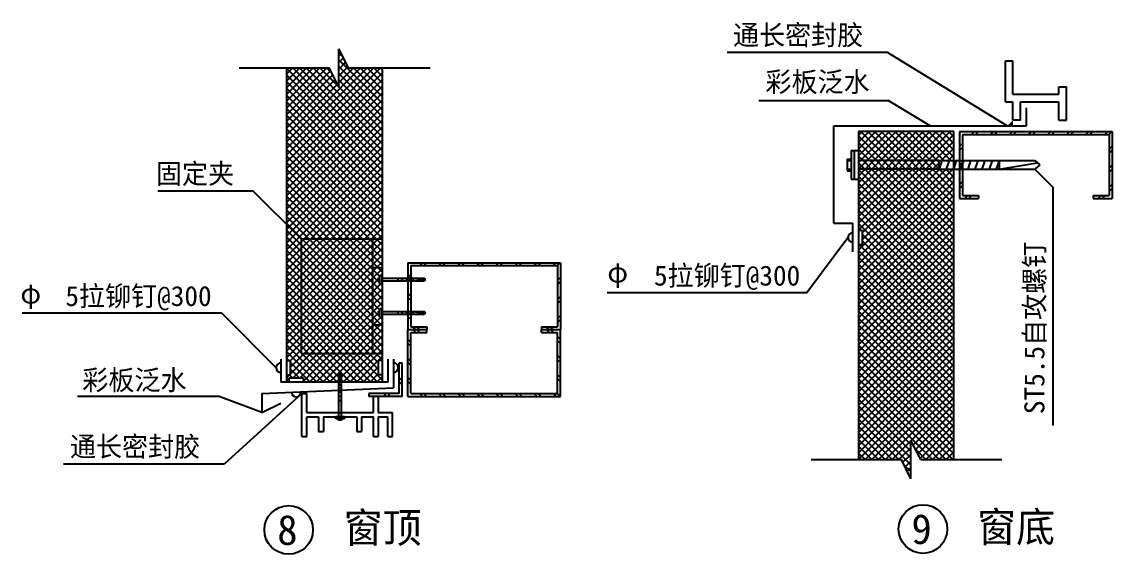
# Model space of a CAD drawing. Header units: metres. Extents: x 1290 to 20243, y 915 to 25782.
# Drawn here: x 8074 to 19505, y 7775 to 13353 of the extents above; entities that cross this region are included whole.
import ezdxf

# ---------------------------------------------------------------- set-up
doc = ezdxf.new("R2010")
doc.units = ezdxf.units.M
for name, color, linetype in [('1', 2, 'Continuous'), ('2', 3, 'Continuous'), ('3', 4, 'Continuous'), ('4', 5, 'Continuous'), ('5', 6, 'Continuous')]:
    doc.layers.add(name, color=color, linetype=linetype)

msp = doc.modelspace()

# ---------------------------------------------------------------- linework, layer by layer
for p, q in [((17690.43, 11898.35), (16845.43, 11898.35)), ((17690.43, 11808.35), (16845.43, 11808.35)), ((11000.84, 11078.81), (11000.84, 9878.81)), ((11000.84, 11078.81), (11850.84, 11078.81)), ((11750.84, 11078.81), (11750.84, 9878.81)), ((11750.84, 10778.81), (11850.84, 10778.81)), ((11750.84, 10178.81), (11850.84, 10178.81)), ((11000.84, 9878.81), (11850.84, 9878.81))]:
    msp.add_line(p, q)
at = {"layer": '1'}
for p, q in [((10850.84, 9578.81), (10850.84, 12868.81)), ((11850.84, 12868.81), (11850.84, 9578.81)), ((18605.43, 12263.35), (18605.43, 12453.35)), ((16585.43, 12263.35), (18605.43, 12263.35)), ((16585.43, 11243.35), (16585.43, 12263.35)), ((16845.43, 12203.35), (16845.43, 8763.35)), ((17845.43, 8763.35), (17845.43, 12203.35)), ((16585.43, 11243.35), (16785.43, 11243.35)), ((16785.43, 10943.35), (16785.43, 11243.35)), ((10790.84, 9818.81), (10790.84, 9578.81)), ((11910.84, 9818.81), (11910.84, 9578.81)), ((11970.84, 9818.81), (11970.84, 9518.81)), ((10590.84, 9458.81), (11970.84, 9518.81)), ((11910.84, 9578.81), (10790.84, 9578.81)), ((10590.84, 9458.81), (10590.84, 9258.81)), ((10590.84, 9258.81), (10790.84, 9358.81))]:
    msp.add_line(p, q, dxfattribs=at)
for centre in [(10871.68, 8029.77), (17521.06, 8038.42)]:
    msp.add_circle(centre, 254.65, dxfattribs=at)
at = {"layer": '2'}
for p, q in [((11497.9, 12871.64), (11398, 13071.64)), ((11398, 12671.64), (11398, 13071.64)), ((17148.09, 13030.59), (15467.36, 13030.59)), ((18405.43, 12263.35), (17148.09, 13030.59)), ((10353.68, 12871.64), (11295.4, 12871.64)), ((11398, 12671.64), (11295.4, 12871.64)), ((11497.9, 12871.64), (12353.68, 12871.64)), ((11497.9, 12871.64), (12353.68, 12871.64)), ((15800.18, 12530.22), (17155.43, 12530.22)), ((17595.43, 12263.35), (17155.43, 12530.22)), ((16725.43, 11913.35), (16770.43, 11913.35)), ((16725.43, 11913.35), (16725.43, 11793.35)), ((16725.43, 11898.35), (16770.43, 11898.35)), ((16770.43, 12003.35), (16845.43, 12003.35)), ((16770.43, 12003.35), (16770.43, 11703.35)), ((16800.43, 12003.35), (16800.43, 11703.35)), ((16845.43, 12003.35), (16845.43, 11703.35)), ((17720.43, 11898.35), (17690.43, 11808.35)), ((17690.43, 11808.35), (17690.43, 11898.35)), ((17690.43, 11898.35), (18695.43, 11898.35)), ((17795.43, 11898.35), (17765.43, 11808.35)), ((17870.43, 11898.35), (17840.43, 11808.35)), ((17945.43, 11898.35), (17915.43, 11808.35)), ((18020.43, 11898.35), (17990.43, 11808.35)), ((18095.43, 11898.35), (18065.43, 11808.35)), ((18170.43, 11898.35), (18140.43, 11808.35)), ((18245.43, 11898.35), (18215.43, 11808.35)), ((18320.43, 11898.35), (18290.43, 11808.35)), ((18319.32, 11898.35), (18319.32, 11808.35)), ((18695.43, 11898.35), (18745.43, 11853.35)), ((16725.43, 11808.35), (16770.43, 11808.35)), ((16725.43, 11793.35), (16770.43, 11793.35)), ((17690.43, 11808.35), (18695.43, 11808.35)), ((18319.32, 11808.35), (18720.43, 11875.85)), ((18745.43, 11853.35), (18695.43, 11808.35)), ((18695.43, 11808.35), (18881.54, 11622.24)), ((16770.43, 11703.35), (16845.43, 11703.35)), ((10500.84, 11578.81), (9500.84, 11578.81)), ((11000.84, 11078.81), (10500.84, 11578.81)), ((18881.54, 11622.24), (18881.54, 9122.24)), ((16303.91, 10518.35), (16735.43, 11093.35)), ((16845.43, 11168.35), (16885.43, 11168.35)), ((16885.43, 11168.35), (16885.43, 11018.35)), ((16845.43, 11018.35), (16885.43, 11018.35)), ((14211.07, 10518.35), (16303.91, 10518.35)), ((8078.28, 10303.81), (10165.84, 10303.81)), ((10165.84, 10303.81), (10740.84, 9728.81)), ((10850.84, 9803.81), (10890.84, 9803.81)), ((10890.84, 9653.81), (10890.84, 9803.81)), ((11810.84, 9803.81), (11810.84, 9653.81)), ((11850.84, 9803.81), (11810.84, 9803.81)), ((10850.84, 9653.81), (10890.84, 9653.81)), ((10875.84, 9578.81), (10875.84, 9618.81)), ((11025.84, 9618.81), (10875.84, 9618.81)), ((11025.84, 9578.81), (11025.84, 9618.81)), ((11850.84, 9653.81), (11810.84, 9653.81)), ((8658.32, 9432.29), (10133.32, 9432.29)), ((10590.84, 9258.81), (10133.32, 9432.29)), ((11010.84, 9458.81), (10195.38, 8718.69)), ((17392.59, 8566.19), (17392.59, 8966.19)), ((17497.98, 8766.19), (17392.59, 8966.19)), ((10195.38, 8718.69), (8511.73, 8718.69)), ((16348.26, 8766.19), (17297.98, 8766.19)), ((17392.59, 8566.19), (17297.98, 8766.19)), ((17497.98, 8766.19), (18348.26, 8766.19)), ((17497.98, 8766.19), (18348.26, 8766.19))]:
    msp.add_line(p, q, dxfattribs=at)
for centre, start, end in [((16785.43, 11093.35), 90, 270), ((10790.84, 9728.81), 90, 270), ((11970.84, 9728.81), 270, 90), ((10950.84, 9474.46), 180, 0)]:
    msp.add_arc(centre, 50, start, end, dxfattribs=at)
msp.add_solid([(18465.43, 12323.35), (18465.43, 12263.35), (18405.43, 12263.35)], dxfattribs=at)
at = {"layer": '5'}
for p, q in [((11398, 13070.61), (11398.21, 13070.81)), ((11444.73, 12978.14), (11398, 13024.86)), ((11398, 12999.9), (11421.45, 13023.34)), ((11398, 12929.19), (11445.47, 12976.65)), ((11482.49, 12869.67), (11398, 12954.15)), ((11398, 12858.48), (11468.6, 12929.07)), ((18385.43, 12943.35), (18465.43, 12943.35)), ((18385.43, 12513.35), (18385.43, 12943.35)), ((18465.43, 12593.35), (18465.43, 12943.35)), ((10850.84, 12806.29), (10916.2, 12871.64)), ((10850.84, 12735.58), (10986.91, 12871.64)), ((10850.84, 12664.87), (11057.62, 12871.64)), ((10850.84, 12594.16), (11128.33, 12871.64)), ((10850.84, 12523.44), (11199.04, 12871.64)), ((10850.84, 12452.73), (11269.75, 12871.64)), ((10850.84, 12099.18), (11623.3, 12871.64)), ((10850.84, 12028.47), (11694.02, 12871.64)), ((10850.84, 11957.76), (11764.73, 12871.64)), ((10850.84, 11887.05), (11835.44, 12871.64)), ((11850.84, 11864.92), (10850.84, 12864.92)), ((10850.84, 12382.02), (11309.05, 12840.23)), ((10850.84, 11816.34), (11850.84, 12816.34)), ((11850.84, 11935.63), (10914.83, 12871.64)), ((11850.84, 12006.34), (10985.54, 12871.64)), ((11850.84, 12077.05), (11056.25, 12871.64)), ((11850.84, 12147.76), (11126.96, 12871.64)), ((11850.84, 12218.47), (11197.67, 12871.64)), ((11320.9, 12819.12), (11268.38, 12871.64)), ((11850.84, 12430.6), (11398, 12883.44)), ((11398, 12787.77), (11491.79, 12881.55)), ((11398, 12717.05), (11552.59, 12871.64)), ((11850.84, 12359.89), (11398, 12812.73)), ((11850.84, 12501.31), (11480.51, 12871.64)), ((11850.84, 12572.03), (11551.22, 12871.64)), ((11850.84, 12642.74), (11621.94, 12871.64)), ((11850.84, 12713.45), (11692.65, 12871.64)), ((11850.84, 12784.16), (11763.36, 12871.64)), ((11850.84, 12854.87), (11834.07, 12871.64)), ((11850.84, 11794.21), (10850.84, 12794.21)), ((10850.84, 12311.31), (11332.24, 12792.71)), ((10850.84, 12240.6), (11357.18, 12746.94)), ((10850.84, 11745.63), (11850.84, 12745.63)), ((11850.84, 11723.5), (10850.84, 12723.5)), ((10850.84, 12169.89), (11381.72, 12700.77)), ((11850.84, 12289.18), (11398, 12742.02)), ((10850.84, 11674.92), (11850.84, 12674.92)), ((11850.84, 11652.79), (10850.84, 12652.79)), ((10850.84, 11604.21), (11850.84, 12604.21)), ((11850.84, 11582.08), (10850.84, 12582.08)), ((18465.43, 12593.35), (18945.43, 12593.35)), ((18945.43, 12673.35), (19025.43, 12673.35)), ((18945.43, 12593.35), (18945.43, 12673.35)), ((19025.43, 12323.35), (19025.43, 12673.35)), ((10850.84, 11533.5), (11850.84, 12533.5)), ((11850.84, 11511.37), (10850.84, 12511.37)), ((10850.84, 11462.78), (11850.84, 12462.78)), ((18385.43, 12513.35), (18465.43, 12513.35)), ((18465.43, 12323.35), (18465.43, 12513.35)), ((18545.43, 12323.35), (18545.43, 12513.35)), ((18545.43, 12513.35), (18945.43, 12513.35)), ((18945.43, 12323.35), (18945.43, 12513.35)), ((11850.84, 11440.65), (10850.84, 12440.65)), ((10850.84, 11392.07), (11850.84, 12392.07)), ((11850.84, 11369.94), (10850.84, 12369.94)), ((10850.84, 11321.36), (11850.84, 12321.36)), ((11850.84, 11299.23), (10850.84, 12299.23)), ((10850.84, 11250.65), (11850.84, 12250.65)), ((18545.43, 12323.35), (18465.43, 12323.35)), ((18945.43, 12323.35), (19025.43, 12323.35)), ((11850.84, 11228.52), (10850.84, 12228.52)), ((11850.84, 11157.81), (10850.84, 12157.81)), ((10875.27, 11204.37), (11850.84, 12179.94)), ((17845.43, 12203.35), (16845.43, 12203.35)), ((16845.43, 12161.57), (16887.21, 12203.35)), ((16845.43, 12090.86), (16957.92, 12203.35)), ((16845.43, 12020.14), (17028.63, 12203.35)), ((16845.43, 11949.43), (17099.34, 12203.35)), ((17105.56, 11898.35), (16845.43, 12158.49)), ((16865.05, 11898.35), (17170.05, 12203.35)), ((17176.28, 11898.35), (16871.28, 12203.35)), ((16935.76, 11898.35), (17240.76, 12203.35)), ((17246.99, 11898.35), (16941.99, 12203.35)), ((17006.47, 11898.35), (17311.47, 12203.35)), ((17317.7, 11898.35), (17012.7, 12203.35)), ((17077.18, 11898.35), (17382.18, 12203.35)), ((17388.41, 11898.35), (17083.41, 12203.35)), ((17147.89, 11898.35), (17452.89, 12203.35)), ((17459.12, 11898.35), (17154.12, 12203.35)), ((17218.61, 11898.35), (17523.61, 12203.35)), ((17529.83, 11898.35), (17224.83, 12203.35)), ((17289.32, 11898.35), (17594.32, 12203.35)), ((17600.54, 11898.35), (17295.54, 12203.35)), ((17360.03, 11898.35), (17665.03, 12203.35)), ((17671.25, 11898.35), (17366.25, 12203.35)), ((17430.74, 11898.35), (17735.74, 12203.35)), ((17741.96, 11898.35), (17436.96, 12203.35)), ((17501.45, 11898.35), (17806.45, 12203.35)), ((17812.67, 11898.35), (17507.67, 12203.35)), ((17572.16, 11898.35), (17845.43, 12171.62)), ((17845.43, 11936.3), (17578.38, 12203.35)), ((17845.43, 12007.01), (17649.09, 12203.35)), ((17845.43, 12077.73), (17719.8, 12203.35)), ((17845.43, 12148.44), (17790.51, 12203.35)), ((17905.43, 12203.35), (17905.43, 11503.35)), ((17905.43, 12203.35), (19505.43, 12203.35)), ((17935.43, 12173.35), (17935.43, 11533.35)), ((17935.43, 12173.35), (19475.43, 12173.35)), ((18059.49, 12203.35), (18029.49, 12173.35)), ((18101.92, 12203.35), (18071.92, 12173.35)), ((18259.49, 12203.35), (18229.49, 12173.35)), ((18301.92, 12203.35), (18271.92, 12173.35)), ((18459.49, 12203.35), (18429.49, 12173.35)), ((18501.92, 12203.35), (18471.92, 12173.35)), ((18659.49, 12203.35), (18629.49, 12173.35)), ((18701.92, 12203.35), (18671.92, 12173.35)), ((18859.49, 12203.35), (18829.49, 12173.35)), ((18901.92, 12203.35), (18871.92, 12173.35)), ((19059.49, 12203.35), (19029.49, 12173.35)), ((19101.92, 12203.35), (19071.92, 12173.35)), ((19259.49, 12203.35), (19229.49, 12173.35)), ((19301.92, 12203.35), (19271.92, 12173.35)), ((19459.49, 12203.35), (19429.49, 12173.35)), ((19501.92, 12203.35), (19471.92, 12173.35)), ((19475.43, 12173.35), (19475.43, 11533.35)), ((19505.43, 12203.35), (19505.43, 11503.35)), ((11850.84, 11087.1), (10850.84, 12087.1)), ((11788.43, 11078.81), (10850.84, 12016.39)), ((10910.63, 11169.02), (11850.84, 12109.23)), ((10945.98, 11133.66), (11850.84, 12038.52)), ((17034.85, 11898.35), (16845.43, 12087.78)), ((16964.14, 11898.35), (16845.43, 12017.07)), ((17642.87, 11898.35), (17845.43, 12100.91)), ((17713.58, 11898.35), (17845.43, 12030.2)), ((17935.43, 12079.29), (17905.43, 12049.29)), ((17935.43, 12036.86), (17905.43, 12006.86)), ((19505.43, 12049.29), (19475.43, 12019.29)), ((19505.43, 12006.86), (19475.43, 11976.86)), ((11717.72, 11078.81), (10850.84, 11945.68)), ((10981.34, 11098.31), (11850.84, 11967.81)), ((11032.55, 11078.81), (11850.84, 11897.1)), ((16893.43, 11898.35), (16845.43, 11946.35)), ((16845.43, 11878.72), (16865.05, 11898.35)), ((16845.76, 11808.35), (16935.76, 11898.35)), ((16983.43, 11808.35), (16893.43, 11898.35)), ((16916.47, 11808.35), (17006.47, 11898.35)), ((17054.14, 11808.35), (16964.14, 11898.35)), ((16987.18, 11808.35), (17077.18, 11898.35)), ((17124.85, 11808.35), (17034.85, 11898.35)), ((17057.89, 11808.35), (17147.89, 11898.35)), ((17195.56, 11808.35), (17105.56, 11898.35)), ((17128.61, 11808.35), (17218.61, 11898.35)), ((17266.28, 11808.35), (17176.28, 11898.35)), ((17199.32, 11808.35), (17289.32, 11898.35)), ((17336.99, 11808.35), (17246.99, 11898.35)), ((17270.03, 11808.35), (17360.03, 11898.35)), ((17407.7, 11808.35), (17317.7, 11898.35)), ((17340.74, 11808.35), (17430.74, 11898.35)), ((17478.41, 11808.35), (17388.41, 11898.35)), ((17411.45, 11808.35), (17501.45, 11898.35)), ((17549.12, 11808.35), (17459.12, 11898.35)), ((17482.16, 11808.35), (17572.16, 11898.35)), ((17619.83, 11808.35), (17529.83, 11898.35)), ((17552.87, 11808.35), (17642.87, 11898.35)), ((17690.43, 11808.46), (17600.54, 11898.35)), ((17690.43, 11879.17), (17671.25, 11898.35)), ((17784.29, 11898.35), (17845.43, 11959.48)), ((11647.01, 11078.81), (10850.84, 11874.97)), ((11576.29, 11078.81), (10850.84, 11804.26)), ((11103.26, 11078.81), (11850.84, 11826.39)), ((16912.72, 11808.35), (16845.43, 11875.64)), ((16845.43, 11808.01), (16845.76, 11808.35)), ((16845.43, 11737.3), (16916.47, 11808.35)), ((16845.43, 11666.59), (16987.18, 11808.35)), ((16845.43, 11595.88), (17057.89, 11808.35)), ((16845.43, 11525.17), (17128.61, 11808.35)), ((16845.43, 11454.46), (17199.32, 11808.35)), ((16845.43, 11383.75), (17270.03, 11808.35)), ((16845.43, 11313.04), (17340.74, 11808.35)), ((16845.43, 11242.33), (17411.45, 11808.35)), ((16845.43, 11171.62), (17482.16, 11808.35)), ((16845.43, 10959.48), (17694.29, 11808.35)), ((16845.43, 10888.77), (17765, 11808.35)), ((16845.43, 10818.06), (17835.71, 11808.35)), ((17845.43, 10804.93), (16845.43, 11804.93)), ((16885.43, 11140.91), (17552.87, 11808.35)), ((16885.43, 11070.2), (17623.58, 11808.35)), ((17845.43, 10875.64), (16912.72, 11808.35)), ((17845.43, 10946.35), (16983.43, 11808.35)), ((17845.43, 11017.07), (17054.14, 11808.35)), ((17845.43, 11087.78), (17124.85, 11808.35)), ((17845.43, 11158.49), (17195.56, 11808.35)), ((17845.43, 11229.2), (17266.28, 11808.35)), ((17845.43, 11299.91), (17336.99, 11808.35)), ((17845.43, 11370.62), (17407.7, 11808.35)), ((17845.43, 11441.33), (17478.41, 11808.35)), ((17845.43, 11512.04), (17549.12, 11808.35)), ((17845.43, 11582.75), (17619.83, 11808.35)), ((17623.58, 11808.35), (17690.43, 11875.2)), ((17845.43, 11653.46), (17690.54, 11808.35)), ((17845.43, 11724.17), (17761.25, 11808.35)), ((17845.43, 11794.88), (17831.96, 11808.35)), ((17935.43, 11879.29), (17905.43, 11849.29)), ((17935.43, 11836.86), (17905.43, 11806.86)), ((19505.43, 11849.29), (19475.43, 11819.29)), ((19505.43, 11806.86), (19475.43, 11776.86)), ((11505.58, 11078.81), (10850.84, 11733.55)), ((11434.87, 11078.81), (10850.84, 11662.84)), ((11173.97, 11078.81), (11850.84, 11755.68)), ((11244.68, 11078.81), (11850.84, 11684.97)), ((16845.43, 10747.35), (17845.43, 11747.35)), ((17845.43, 10734.22), (16845.43, 11734.22)), ((16845.43, 10676.64), (17845.43, 11676.64)), ((17845.43, 10663.51), (16845.43, 11663.51)), ((17935.43, 11679.29), (17905.43, 11649.29)), ((11364.16, 11078.81), (10850.84, 11592.13)), ((11315.39, 11078.81), (11850.84, 11614.26)), ((16845.43, 10605.93), (17845.43, 11605.93)), ((17845.43, 10592.8), (16845.43, 11592.8)), ((17935.43, 11636.86), (17905.43, 11606.86)), ((19505.43, 11649.29), (19475.43, 11619.29)), ((19505.43, 11606.86), (19475.43, 11576.86)), ((11293.45, 11078.81), (10850.84, 11521.42)), ((11222.74, 11078.81), (10850.84, 11450.71)), ((11386.1, 11078.81), (11850.84, 11543.55)), ((11456.81, 11078.81), (11850.84, 11472.84)), ((16845.43, 10535.22), (17845.43, 11535.22)), ((17845.43, 10522.09), (16845.43, 11522.09)), ((16845.43, 10464.51), (17845.43, 11464.51)), ((17845.43, 10451.38), (16845.43, 11451.38)), ((17905.43, 11503.35), (18105.43, 11503.35)), ((17935.43, 11533.35), (18105.43, 11533.35)), ((17989.49, 11533.35), (17959.49, 11503.35)), ((18031.92, 11533.35), (18001.92, 11503.35)), ((18105.43, 11533.35), (18105.43, 11503.35)), ((19305.43, 11533.35), (19475.43, 11533.35)), ((19305.43, 11533.35), (19305.43, 11503.35)), ((19305.43, 11503.35), (19505.43, 11503.35)), ((19389.49, 11533.35), (19359.49, 11503.35)), ((19431.92, 11533.35), (19401.92, 11503.35)), ((11152.03, 11078.81), (10850.84, 11379.99)), ((11527.52, 11078.81), (11850.84, 11402.12)), ((11598.23, 11078.81), (11850.84, 11331.41)), ((16845.43, 10393.8), (17845.43, 11393.8)), ((17845.43, 10380.67), (16845.43, 11380.67)), ((16845.43, 10323.09), (17845.43, 11323.09)), ((11081.32, 11078.81), (10850.84, 11309.28)), ((11010.61, 11078.81), (10850.84, 11238.57)), ((10850.84, 11179.94), (10875.27, 11204.37)), ((11668.94, 11078.81), (11850.84, 11260.7)), ((17845.43, 10309.96), (16845.43, 11309.96)), ((16845.43, 10252.38), (17845.43, 11252.38)), ((17845.43, 10239.25), (16845.43, 11239.25)), ((10850.84, 11109.23), (10910.63, 11169.02)), ((11000.84, 11017.86), (10850.84, 11167.86)), ((10850.84, 11038.52), (10945.98, 11133.66)), ((10850.84, 10967.81), (10981.34, 11098.31)), ((11000.84, 10947.15), (10850.84, 11097.15)), ((11739.66, 11078.81), (11850.84, 11189.99)), ((11810.37, 11078.81), (11850.84, 11119.28)), ((16845.43, 10181.67), (17845.43, 11181.67)), ((16845.62, 11168.35), (16845.43, 11168.54)), ((16845.43, 10110.96), (17845.43, 11110.96)), ((17845.43, 10168.54), (16885.43, 11128.54)), ((10850.84, 10897.1), (11000.84, 11047.1)), ((11000.84, 10876.44), (10850.84, 11026.44)), ((10850.84, 10826.39), (11000.84, 10976.39)), ((11000.84, 11047.1), (11032.55, 11078.81)), ((11000.84, 10976.39), (11103.26, 11078.81)), ((11000.84, 10905.68), (11173.97, 11078.81)), ((11000.84, 10834.97), (11244.68, 11078.81)), ((11000.84, 10764.26), (11315.39, 11078.81)), ((11000.84, 10693.55), (11386.1, 11078.81)), ((11000.84, 10622.84), (11456.81, 11078.81)), ((11000.84, 10552.12), (11527.52, 11078.81)), ((11000.84, 10481.41), (11598.23, 11078.81)), ((11000.84, 10410.7), (11668.94, 11078.81)), ((11000.84, 10339.99), (11739.66, 11078.81)), ((11000.84, 10269.28), (11750.84, 11019.28)), ((11750.84, 10267.86), (11000.84, 11017.86)), ((11750.84, 10338.57), (11010.61, 11078.81)), ((11750.84, 10409.28), (11081.32, 11078.81)), ((11750.84, 10479.99), (11152.03, 11078.81)), ((11750.84, 10550.71), (11222.74, 11078.81)), ((11750.84, 10621.42), (11293.45, 11078.81)), ((11750.84, 10692.13), (11364.16, 11078.81)), ((11750.84, 10762.84), (11434.87, 11078.81)), ((11750.84, 10833.55), (11505.58, 11078.81)), ((11750.84, 10904.26), (11576.29, 11078.81)), ((11750.84, 10974.97), (11647.01, 11078.81)), ((11750.84, 11045.68), (11717.72, 11078.81)), ((11750.84, 11019.28), (11810.37, 11078.81)), ((11750.84, 10948.57), (11850.84, 11048.57)), ((11850.84, 10945.68), (11750.84, 11045.68)), ((11750.84, 10877.86), (11850.84, 10977.86)), ((11850.84, 10874.97), (11750.84, 10974.97)), ((11850.84, 11016.39), (11788.43, 11078.81)), ((16845.43, 10040.25), (17845.43, 11040.25)), ((17845.43, 10027.12), (16854.19, 11018.35)), ((17845.43, 10097.83), (16885.43, 11057.83)), ((11000.84, 10805.73), (10850.84, 10955.73)), ((10850.84, 10755.68), (11000.84, 10905.68)), ((11000.84, 10735.02), (10850.84, 10885.02)), ((11000.84, 10198.57), (11750.84, 10948.57)), ((11750.84, 10197.15), (11000.84, 10947.15)), ((11000.84, 10127.86), (11750.84, 10877.86)), ((11750.84, 10126.44), (11000.84, 10876.44)), ((11750.84, 10807.15), (11850.84, 10907.15)), ((11850.84, 10804.26), (11750.84, 10904.26)), ((16845.43, 9969.54), (17845.43, 10969.54)), ((17845.43, 9956.4), (16845.43, 10956.4)), ((16845.43, 9898.82), (17845.43, 10898.82)), ((17845.43, 9885.69), (16845.43, 10885.69)), ((10850.84, 10684.97), (11000.84, 10834.97)), ((11000.84, 10664.31), (10850.84, 10814.31)), ((10850.84, 10614.26), (11000.84, 10764.26)), ((11000.84, 10057.15), (11750.84, 10807.15)), ((11750.84, 10055.73), (11000.84, 10805.73)), ((11805.58, 10778.81), (11750.84, 10833.55)), ((11750.84, 10736.44), (11793.21, 10778.81)), ((11750.84, 10665.73), (11850.84, 10765.73)), ((11828.34, 10685.34), (11750.84, 10762.84)), ((11793.21, 10778.81), (11850.84, 10836.44)), ((11850.84, 10733.55), (11805.58, 10778.81)), ((12120.84, 10828.81), (12120.84, 10128.81)), ((12120.84, 10828.81), (13720.84, 10828.81)), ((12150.84, 10798.81), (12150.84, 10158.81)), ((12150.84, 10798.81), (13690.84, 10798.81)), ((12274.9, 10828.81), (12244.9, 10798.81)), ((12317.33, 10828.81), (12287.33, 10798.81)), ((12474.9, 10828.81), (12444.9, 10798.81)), ((12517.33, 10828.81), (12487.33, 10798.81)), ((12674.9, 10828.81), (12644.9, 10798.81)), ((12717.33, 10828.81), (12687.33, 10798.81)), ((12874.9, 10828.81), (12844.9, 10798.81)), ((12917.33, 10828.81), (12887.33, 10798.81)), ((13074.9, 10828.81), (13044.9, 10798.81)), ((13117.33, 10828.81), (13087.33, 10798.81)), ((13274.9, 10828.81), (13244.9, 10798.81)), ((13317.33, 10828.81), (13287.33, 10798.81)), ((13474.9, 10828.81), (13444.9, 10798.81)), ((13517.33, 10828.81), (13487.33, 10798.81)), ((13674.9, 10828.81), (13644.9, 10798.81)), ((13717.33, 10828.81), (13687.33, 10798.81)), ((13690.84, 10798.81), (13690.84, 10158.81)), ((13720.84, 10828.81), (13720.84, 10128.81)), ((16845.43, 9828.11), (17845.43, 10828.11)), ((17845.43, 9814.98), (16845.43, 10814.98)), ((16845.43, 9757.4), (17845.43, 10757.4)), ((11000.84, 10593.6), (10850.84, 10743.6)), ((10850.84, 10543.55), (11000.84, 10693.55)), ((11000.84, 10522.89), (10850.84, 10672.89)), ((11000.84, 9986.44), (11750.84, 10736.44)), ((11750.84, 9985.02), (11000.84, 10735.02)), ((11000.84, 9915.73), (11750.84, 10665.73)), ((11750.84, 9914.31), (11000.84, 10664.31)), ((11828.34, 10614.63), (11750.84, 10692.13)), ((11750.84, 10595.02), (11814.84, 10659.02)), ((11814.84, 10671.81), (11828.34, 10671.81)), ((11814.84, 10635.81), (11814.84, 10671.81)), ((11814.84, 10635.81), (11828.34, 10635.81)), ((11827.63, 10671.81), (11828.34, 10672.52)), ((11828.34, 10698.81), (11850.84, 10698.81)), ((11828.34, 10608.81), (11828.34, 10698.81)), ((11850.84, 10608.81), (11850.84, 10698.81)), ((11850.84, 10667.31), (12293.34, 10667.31)), ((11850.84, 10640.31), (12293.34, 10640.31)), ((12023.34, 10640.31), (12014.34, 10667.31)), ((12068.34, 10640.31), (12059.34, 10667.31)), ((12113.34, 10640.31), (12104.34, 10667.31)), ((12150.84, 10704.74), (12120.84, 10674.74)), ((12150.84, 10662.32), (12120.84, 10632.32)), ((12158.34, 10640.31), (12149.34, 10667.31)), ((12180.51, 10667.31), (12300.84, 10647.06)), ((12180.51, 10640.31), (12180.51, 10667.31)), ((12308.34, 10653.81), (12293.34, 10667.31)), ((12293.34, 10640.31), (12308.34, 10653.81)), ((13720.84, 10674.74), (13690.84, 10644.74)), ((13720.84, 10632.32), (13690.84, 10602.32)), ((17845.43, 9744.27), (16845.43, 10744.27)), ((16845.43, 9686.69), (17845.43, 10686.69)), ((17845.43, 9673.56), (16845.43, 10673.56)), ((10850.84, 10472.84), (11000.84, 10622.84)), ((11000.84, 10452.18), (10850.84, 10602.18)), ((10850.84, 10402.12), (11000.84, 10552.12)), ((11000.84, 10381.47), (10850.84, 10531.47)), ((11715.63, 9878.81), (11000.84, 10593.6)), ((11644.92, 9878.81), (11000.84, 10522.89)), ((11034.63, 9878.81), (11750.84, 10595.02)), ((11105.34, 9878.81), (11750.84, 10524.31)), ((11850.84, 10521.42), (11750.84, 10621.42)), ((11750.84, 10524.31), (11835.34, 10608.81)), ((11750.84, 10453.6), (11850.84, 10553.6)), ((11850.84, 10450.71), (11750.84, 10550.71)), ((11828.34, 10608.81), (11850.84, 10608.81)), ((11850.84, 10592.13), (11834.16, 10608.81)), ((16845.43, 9615.98), (17845.43, 10615.98)), ((17845.43, 9602.85), (16845.43, 10602.85)), ((16845.43, 9545.27), (17845.43, 10545.27)), ((17845.43, 9532.14), (16845.43, 10532.14)), ((10850.84, 10331.41), (11000.84, 10481.41)), ((11000.84, 10310.76), (10850.84, 10460.76)), ((10850.84, 10260.7), (11000.84, 10410.7)), ((11574.21, 9878.81), (11000.84, 10452.18)), ((11176.05, 9878.81), (11750.84, 10453.6)), ((11750.84, 10382.89), (11850.84, 10482.89)), ((11850.84, 10379.99), (11750.84, 10479.99)), ((11750.84, 10312.18), (11850.84, 10412.18)), ((11828.34, 10331.78), (11750.84, 10409.28)), ((12150.84, 10504.74), (12120.84, 10474.74)), ((12150.84, 10462.32), (12120.84, 10432.32)), ((13720.84, 10474.74), (13690.84, 10444.74)), ((13720.84, 10432.32), (13690.84, 10402.32)), ((16845.43, 9474.56), (17845.43, 10474.56)), ((17845.43, 9461.43), (16845.43, 10461.43)), ((16845.43, 9403.85), (17845.43, 10403.85)), ((11000.84, 10240.04), (10850.84, 10390.04)), ((10850.84, 10189.99), (11000.84, 10339.99)), ((11000.84, 10169.33), (10850.84, 10319.33)), ((11503.5, 9878.81), (11000.84, 10381.47)), ((11432.79, 9878.81), (11000.84, 10310.76)), ((11246.76, 9878.81), (11750.84, 10382.89)), ((11317.47, 9878.81), (11750.84, 10312.18)), ((11828.34, 10261.07), (11750.84, 10338.57)), ((11750.84, 10241.46), (11814.84, 10305.46)), ((11814.84, 10285.81), (11814.84, 10321.81)), ((11814.84, 10321.81), (11828.34, 10321.81)), ((11828.34, 10258.81), (11828.34, 10348.81)), ((11828.34, 10348.81), (11850.84, 10348.81)), ((11850.84, 10258.81), (11850.84, 10348.81)), ((11850.84, 10317.31), (12293.34, 10317.31)), ((11850.84, 10290.31), (12293.34, 10290.31)), ((12023.34, 10290.31), (12014.34, 10317.31)), ((12068.34, 10290.31), (12059.34, 10317.31)), ((12113.34, 10290.31), (12104.34, 10317.31)), ((12150.84, 10304.74), (12120.84, 10274.74)), ((12158.34, 10290.31), (12149.34, 10317.31)), ((12180.51, 10317.31), (12300.84, 10297.06)), ((12180.51, 10290.31), (12180.51, 10317.31)), ((12308.34, 10303.81), (12293.34, 10317.31)), ((12293.34, 10290.31), (12308.34, 10303.81)), ((17845.43, 9390.72), (16845.43, 10390.72)), ((16845.43, 9333.14), (17845.43, 10333.14)), ((17845.43, 9320.01), (16845.43, 10320.01)), ((10850.84, 10119.28), (11000.84, 10269.28)), ((11000.84, 10098.62), (10850.84, 10248.62)), ((10850.84, 10048.57), (11000.84, 10198.57)), ((11000.84, 10027.91), (10850.84, 10177.91)), ((11362.08, 9878.81), (11000.84, 10240.04)), ((11388.18, 9878.81), (11750.84, 10241.46)), ((11839.9, 10178.81), (11750.84, 10267.86)), ((11769.19, 10178.81), (11750.84, 10197.15)), ((11750.84, 10170.75), (11758.89, 10178.81)), ((11750.84, 10100.04), (11829.61, 10178.81)), ((11758.89, 10178.81), (11838.89, 10258.81)), ((11850.84, 10097.15), (11769.19, 10178.81)), ((11814.84, 10285.81), (11828.34, 10285.81)), ((11828.34, 10258.81), (11850.84, 10258.81)), ((11829.61, 10178.81), (11850.84, 10200.04)), ((11850.84, 10238.57), (11830.61, 10258.81)), ((11850.84, 10167.86), (11839.9, 10178.81)), ((12150.84, 10262.32), (12120.84, 10232.32)), ((13720.84, 10274.74), (13690.84, 10244.74)), ((13720.84, 10232.32), (13690.84, 10202.32)), ((16845.43, 9262.43), (17845.43, 10262.43)), ((17845.43, 9249.3), (16845.43, 10249.3)), ((16845.43, 9191.72), (17845.43, 10191.72)), ((17845.43, 9178.59), (16845.43, 10178.59)), ((10850.84, 9977.86), (11000.84, 10127.86)), ((11000.84, 9957.2), (10850.84, 10107.2)), ((11291.37, 9878.81), (11000.84, 10169.33)), ((11220.66, 9878.81), (11000.84, 10098.62)), ((11458.89, 9878.81), (11750.84, 10170.75)), ((11529.61, 9878.81), (11750.84, 10100.04)), ((11750.84, 10029.33), (11850.84, 10129.33)), ((11850.84, 10026.44), (11750.84, 10126.44)), ((12120.84, 10128.81), (12320.84, 10128.81)), ((12120.84, 10128.81), (12320.84, 10128.81)), ((12120.84, 9428.81), (12120.84, 10128.81)), ((12150.84, 10158.81), (12320.84, 10158.81)), ((12150.84, 10098.81), (12320.84, 10098.81)), ((12150.84, 9458.81), (12150.84, 10098.81)), ((12204.9, 10158.81), (12174.9, 10128.81)), ((12204.9, 10098.81), (12174.9, 10128.81)), ((12247.33, 10158.81), (12217.33, 10128.81)), ((12247.33, 10098.81), (12217.33, 10128.81)), ((12320.84, 10158.81), (12320.84, 10128.81)), ((12320.84, 10098.81), (12320.84, 10128.81)), ((13520.84, 10158.81), (13520.84, 10128.81)), ((13520.84, 10158.81), (13690.84, 10158.81)), ((13520.84, 10098.81), (13520.84, 10128.81)), ((13520.84, 10128.81), (13720.84, 10128.81)), ((13520.84, 10128.81), (13720.84, 10128.81)), ((13520.84, 10098.81), (13690.84, 10098.81)), ((13604.9, 10158.81), (13574.9, 10128.81)), ((13604.9, 10098.81), (13574.9, 10128.81)), ((13647.33, 10158.81), (13617.33, 10128.81)), ((13647.33, 10098.81), (13617.33, 10128.81)), ((13690.84, 9458.81), (13690.84, 10098.81)), ((13720.84, 9428.81), (13720.84, 10128.81)), ((16845.43, 9121.01), (17845.43, 10121.01)), ((17845.43, 9107.88), (16845.43, 10107.88)), ((10850.84, 9907.15), (11000.84, 10057.15)), ((11000.84, 9886.49), (10850.84, 10036.49)), ((10850.84, 9836.44), (11000.84, 9986.44)), ((11237.82, 9578.81), (10850.84, 9965.78)), ((11149.95, 9878.81), (11000.84, 10027.91)), ((11079.24, 9878.81), (11000.84, 9957.2)), ((11600.32, 9878.81), (11750.84, 10029.33)), ((11671.03, 9878.81), (11750.84, 9958.62)), ((11750.84, 9958.62), (11850.84, 10058.62)), ((11850.84, 9955.73), (11750.84, 10055.73)), ((11750.84, 9887.91), (11850.84, 9987.91)), ((11850.84, 9885.02), (11750.84, 9985.02)), ((12150.84, 9995.29), (12120.84, 10025.29)), ((12150.84, 9952.87), (12120.84, 9982.87)), ((13720.84, 10025.29), (13690.84, 10055.29)), ((13720.84, 9982.87), (13690.84, 10012.87)), ((16845.43, 9050.3), (17845.43, 10050.3)), ((17845.43, 9037.17), (16845.43, 10037.17)), ((16845.43, 8979.59), (17845.43, 9979.59)), ((17845.43, 8966.46), (16845.43, 9966.46)), ((11167.11, 9578.81), (10850.84, 9895.07)), ((10888.92, 9803.81), (11000.84, 9915.73)), ((10890.84, 9735.02), (11034.63, 9878.81)), ((10890.84, 9664.31), (11105.34, 9878.81)), ((10916.05, 9618.81), (11176.05, 9878.81)), ((10986.76, 9618.81), (11246.76, 9878.81)), ((11008.53, 9878.81), (11000.84, 9886.49)), ((11308.53, 9578.81), (11008.53, 9878.81)), ((11025.84, 9587.18), (11317.47, 9878.81)), ((11379.24, 9578.81), (11079.24, 9878.81)), ((11088.18, 9578.81), (11388.18, 9878.81)), ((11449.95, 9578.81), (11149.95, 9878.81)), ((11158.89, 9578.81), (11458.89, 9878.81)), ((11520.66, 9578.81), (11220.66, 9878.81)), ((11229.61, 9578.81), (11529.61, 9878.81)), ((11591.37, 9578.81), (11291.37, 9878.81)), ((11300.32, 9578.81), (11600.32, 9878.81)), ((11662.08, 9578.81), (11362.08, 9878.81)), ((11371.03, 9578.81), (11671.03, 9878.81)), ((11732.79, 9578.81), (11432.79, 9878.81)), ((11441.74, 9578.81), (11741.74, 9878.81)), ((11803.5, 9578.81), (11503.5, 9878.81)), ((11512.45, 9578.81), (11812.45, 9878.81)), ((11850.84, 9602.18), (11574.21, 9878.81)), ((11583.16, 9578.81), (11850.84, 9846.49)), ((11810.84, 9712.89), (11644.92, 9878.81)), ((11810.84, 9783.6), (11715.63, 9878.81)), ((11741.74, 9878.81), (11750.84, 9887.91)), ((11786.34, 9878.81), (11750.84, 9914.31)), ((11850.84, 9814.31), (11786.34, 9878.81)), ((11812.45, 9878.81), (11850.84, 9917.2)), ((13720.84, 9825.29), (13690.84, 9855.29)), ((16845.43, 8908.87), (17845.43, 9908.87)), ((17845.43, 8895.74), (16845.43, 9895.74)), ((16845.43, 8838.16), (17845.43, 9838.16)), ((10871.4, 9803.81), (10850.84, 9824.36)), ((11096.4, 9578.81), (10890.84, 9784.36)), ((11653.87, 9578.81), (11810.84, 9735.78)), ((12030.84, 9458.81), (12030.84, 9778.81)), ((12030.84, 9778.81), (12060.84, 9778.81)), ((12060.84, 9428.81), (12060.84, 9778.81)), ((12060.84, 9428.81), (12060.84, 9778.81)), ((12150.84, 9795.29), (12120.84, 9825.29)), ((12150.84, 9752.87), (12120.84, 9782.87)), ((13720.84, 9782.87), (13690.84, 9812.87)), ((17845.43, 8825.03), (16845.43, 9825.03)), ((16845.43, 8767.45), (17845.43, 9767.45)), ((17833.56, 8766.19), (16845.43, 9754.32)), ((10850.84, 9624.31), (10880.34, 9653.81)), ((10875.84, 9587.23), (10850.84, 9612.23)), ((10914.97, 9618.81), (10879.97, 9653.81)), ((10985.68, 9618.81), (10890.84, 9713.65)), ((11410.84, 9672.56), (11397.34, 9657.56)), ((11397.34, 9544.72), (11417.59, 9665.06)), ((11397.34, 9215.06), (11397.34, 9657.56)), ((11424.34, 9657.56), (11410.84, 9672.56)), ((11424.34, 9215.06), (11424.34, 9657.56)), ((11724.58, 9578.81), (11810.84, 9665.07)), ((11795.29, 9578.81), (11850.84, 9634.36)), ((12060.84, 9625.29), (12030.84, 9595.29)), ((12150.84, 9595.29), (12120.84, 9625.29)), ((13720.84, 9625.29), (13690.84, 9655.29)), ((13720.84, 9582.87), (13690.84, 9612.87)), ((17762.85, 8766.19), (16845.43, 9683.61)), ((17692.14, 8766.19), (16845.43, 9612.9)), ((16914.87, 8766.19), (17845.43, 9696.74)), ((16985.58, 8766.19), (17845.43, 9626.03)), ((11424.34, 9544.72), (11397.34, 9544.72)), ((11424.34, 9522.56), (11397.34, 9513.56)), ((12060.84, 9582.87), (12030.84, 9552.87)), ((12150.84, 9552.87), (12120.84, 9582.87)), ((17621.43, 8766.19), (16845.43, 9542.19)), ((17056.29, 8766.19), (17845.43, 9555.32)), ((11010.84, 9008.81), (11010.84, 9458.81)), ((11010.84, 9458.81), (11060.84, 9458.81)), ((11060.84, 9258.81), (11060.84, 9458.81)), ((11424.34, 9477.56), (11397.34, 9468.56)), ((11424.34, 9432.56), (11397.34, 9423.56)), ((11424.34, 9387.56), (11397.34, 9378.56)), ((11710.84, 9458.81), (11710.84, 9428.81)), ((12030.84, 9458.81), (11710.84, 9458.81)), ((12060.84, 9428.81), (11710.84, 9428.81)), ((11760.84, 9258.81), (11760.84, 9428.81)), ((11810.84, 9428.81), (11810.84, 9258.81)), ((11894.35, 9458.81), (11864.35, 9428.81)), ((11936.78, 9458.81), (11906.78, 9428.81)), ((12120.84, 9428.81), (13720.84, 9428.81)), ((12150.84, 9458.81), (13690.84, 9458.81)), ((12274.9, 9428.81), (12244.9, 9458.81)), ((12317.33, 9428.81), (12287.33, 9458.81)), ((12474.9, 9428.81), (12444.9, 9458.81)), ((12517.33, 9428.81), (12487.33, 9458.81)), ((12674.9, 9428.81), (12644.9, 9458.81)), ((12717.33, 9428.81), (12687.33, 9458.81)), ((12874.9, 9428.81), (12844.9, 9458.81)), ((12917.33, 9428.81), (12887.33, 9458.81)), ((13074.9, 9428.81), (13044.9, 9458.81)), ((13117.33, 9428.81), (13087.33, 9458.81)), ((13274.9, 9428.81), (13244.9, 9458.81)), ((13317.33, 9428.81), (13287.33, 9458.81)), ((13474.9, 9428.81), (13444.9, 9458.81)), ((13517.33, 9428.81), (13487.33, 9458.81)), ((13674.9, 9428.81), (13644.9, 9458.81)), ((13717.33, 9428.81), (13687.33, 9458.81)), ((17392.59, 8924.32), (16845.43, 9471.48)), ((17392.59, 8853.61), (16845.43, 9400.77)), ((17127, 8766.19), (17845.43, 9484.61)), ((17393.61, 8962.09), (17845.43, 9413.9)), ((17392.59, 8782.9), (16845.43, 9330.06)), ((17420.08, 8917.84), (17845.43, 9343.19)), ((17444.19, 8871.24), (17845.43, 9272.48)), ((11060.84, 9258.81), (11760.84, 9258.81)), ((11060.84, 9008.81), (11060.84, 9215.06)), ((11060.84, 9215.06), (11185.84, 9215.06)), ((11185.84, 9215.06), (11185.84, 9058.81)), ((11235.84, 9215.06), (11235.84, 9058.81)), ((11235.84, 9215.06), (11585.84, 9215.06)), ((11365.84, 9192.56), (11365.84, 9215.06)), ((11455.84, 9215.06), (11365.84, 9215.06)), ((11455.84, 9192.56), (11365.84, 9192.56)), ((11392.84, 9179.06), (11392.84, 9192.56)), ((11428.84, 9179.06), (11392.84, 9179.06)), ((11428.84, 9179.06), (11428.84, 9192.56)), ((11455.84, 9192.56), (11455.84, 9215.06)), ((11585.84, 9215.06), (11585.84, 9058.81)), ((11635.84, 9215.06), (11635.84, 9058.81)), ((11635.84, 9215.06), (11760.84, 9215.06)), ((11760.84, 9008.81), (11760.84, 9215.06)), ((11810.84, 9258.81), (11960.84, 9258.81)), ((11810.84, 9215.06), (11910.84, 9215.06)), ((11810.84, 9215.06), (11810.84, 9008.81)), ((11910.84, 9008.81), (11910.84, 9215.06)), ((11960.84, 9008.81), (11960.84, 9258.81)), ((17338.59, 8766.19), (16845.43, 9259.35)), ((17267.88, 8766.19), (16845.43, 9188.64)), ((17468.6, 8824.94), (17845.43, 9201.77)), ((11185.84, 9058.81), (11235.84, 9058.81)), ((11585.84, 9058.81), (11635.84, 9058.81)), ((17197.17, 8766.19), (16845.43, 9117.93)), ((17126.46, 8766.19), (16845.43, 9047.22)), ((17493.08, 8778.71), (17845.43, 9131.06)), ((17551.27, 8766.19), (17845.43, 9060.35)), ((11010.84, 9008.81), (11060.84, 9008.81)), ((11760.84, 9008.81), (11810.84, 9008.81)), ((11910.84, 9008.81), (11960.84, 9008.81)), ((17055.75, 8766.19), (16845.43, 8976.51)), ((17197.71, 8766.19), (17392.59, 8961.06)), ((17621.98, 8766.19), (17845.43, 8989.64)), ((17692.69, 8766.19), (17845.43, 8918.93)), ((16985.04, 8766.19), (16845.43, 8905.8)), ((16914.33, 8766.19), (16845.43, 8835.08)), ((17268.42, 8766.19), (17392.59, 8890.35)), ((17311.21, 8738.27), (17392.59, 8819.64)), ((17550.72, 8766.19), (17442.07, 8874.84)), ((17763.4, 8766.19), (17845.43, 8848.21)), ((17392.59, 8641.48), (17325.84, 8708.22)), ((17333.82, 8690.16), (17392.59, 8748.93)), ((17392.59, 8712.19), (17334.8, 8769.98)), ((17834.11, 8766.19), (17845.43, 8777.5)), ((17356.41, 8642.04), (17392.59, 8678.22)), ((17379.71, 8594.63), (17392.59, 8607.51)), ((17392.59, 8570.76), (17391.06, 8572.29))]:
    msp.add_line(p, q, dxfattribs=at)

# ---------------------------------------------------------------- texts
at = {"layer": '3'}
msp.add_text('ST5.5自攻螺钉', height=210, rotation=90, dxfattribs=at).set_placement((18795.07, 9242.61))
at = {"layer": '4'}
for s, height, p in [('通长密封胶', 210, (15530.07, 13109.47)), ('彩板泛水', 210, (15870.31, 12618.85)), ('固定夹', 210, (9480.11, 11657.34)), ('φ', 210, (14212.65, 10622.62)), ('   5拉铆钉@300', 210, (14272.9, 10589.5)), ('φ', 210, (8058.66, 10401.45)), ('   5拉铆钉@300', 210, (8101.83, 10374.96)), ('彩板泛水', 210, (8708.08, 9494.64)), ('通长密封胶', 210, (8578.31, 8797.57)), ('窗顶', 314, (11449.03, 7895.66)), ('窗底', 314, (18090.06, 7903.11)), ('8', 314, (10751.17, 7872.77)), ('9', 314, (17400.55, 7881.42))]:
    msp.add_text(s, height=height, dxfattribs=at).set_placement(p)

doc.saveas('drawing.dxf')
